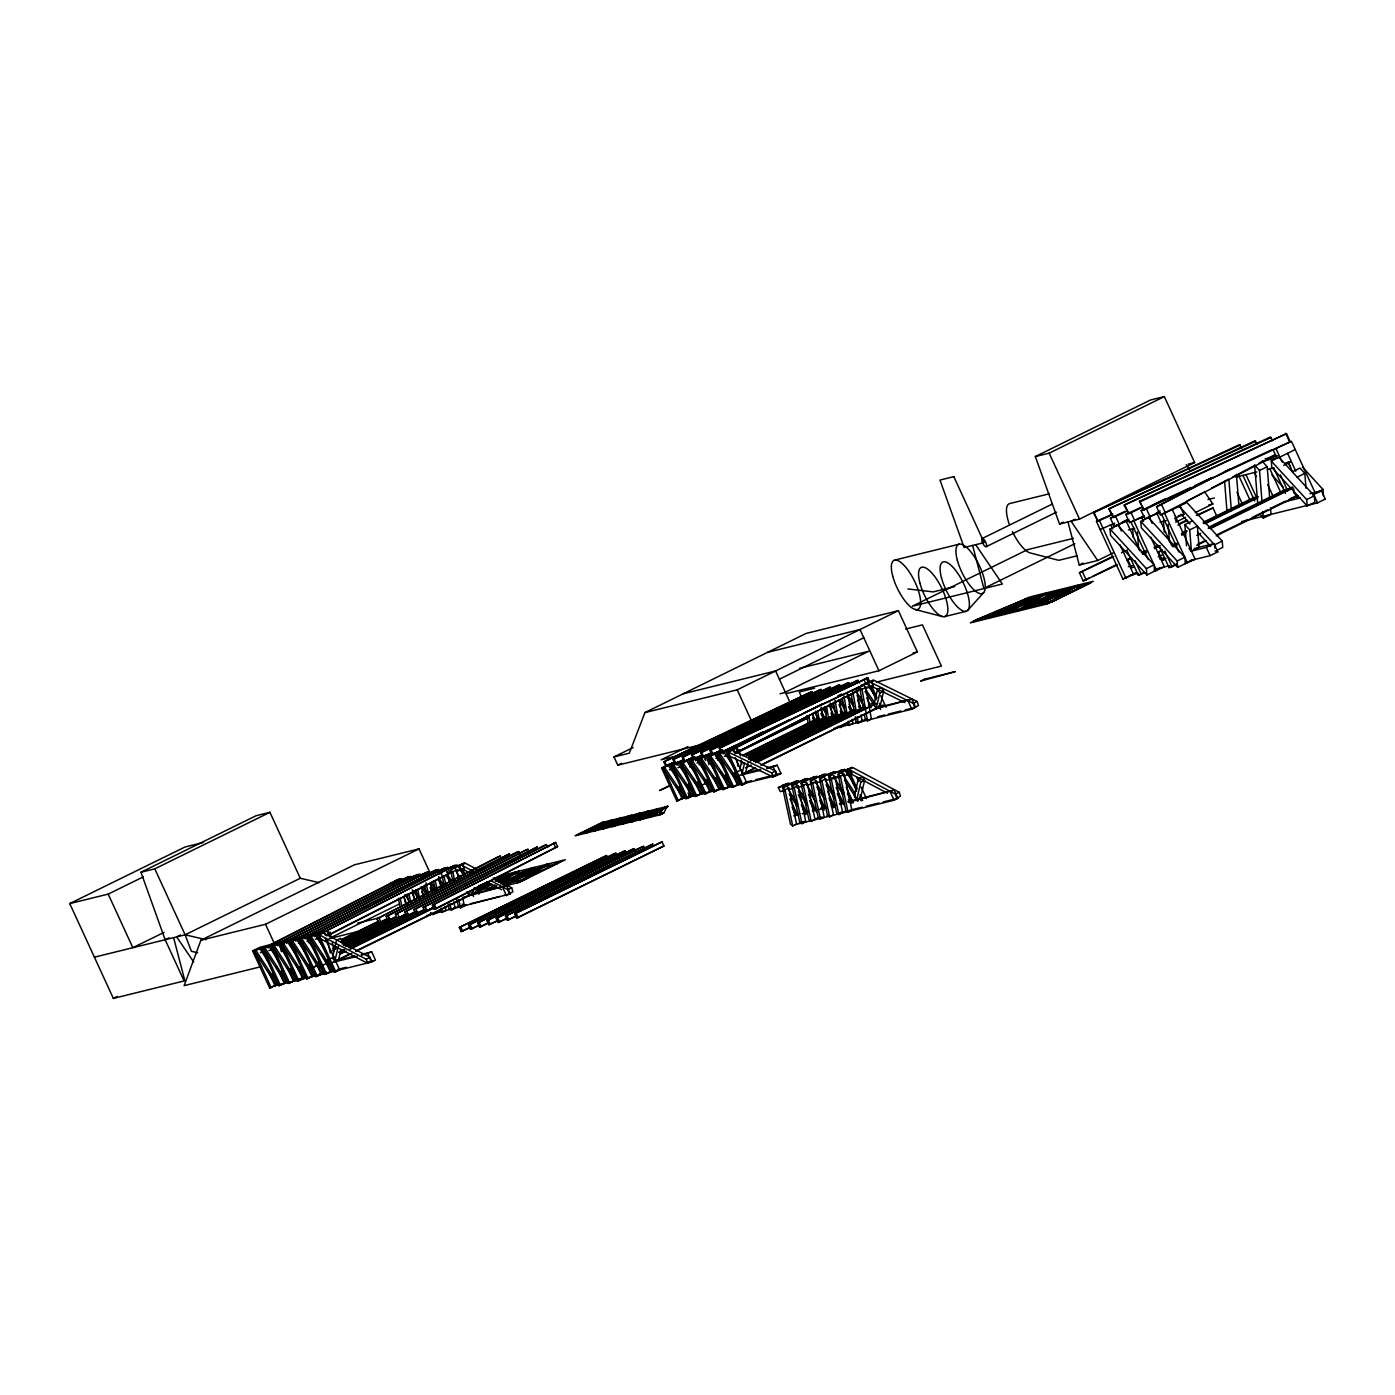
<?xml version="1.0" encoding="UTF-8"?>
<svg xmlns="http://www.w3.org/2000/svg" width="1395" height="1395" viewBox="0 0 1395 1395"><rect width="100%" height="100%" fill="white"/><g stroke="black" fill="none" stroke-linecap="round" stroke-linejoin="round"><path stroke-width="1.5" d="M664.473 767.337L663.968 769.534L683.533 798.219L684.038 796.004L664.473 767.337L668.31 765.436L676.871 777.991M673.698 765.053L673.192 767.267L692.774 795.935L693.28 793.72L673.698 765.053L677.534 763.17L688.555 779.299M677.028 765.384L677.534 763.17M696.558 775.236L686.758 760.885L682.922 762.786L682.417 765.001L701.999 793.668L705.835 791.785M692.147 760.502L691.641 762.716L711.223 791.383L711.729 789.169L692.147 760.502L695.983 758.618L707.003 774.748M695.477 760.833L695.983 758.618M701.389 758.235L700.883 760.449L720.448 789.117L720.953 786.902L701.389 758.235L705.225 756.352L715.007 770.685M704.719 758.566L705.225 756.352M701.999 793.668L702.505 791.453L682.922 762.786M710.613 755.95L710.107 758.165L729.672 786.832L730.178 784.618L710.613 755.95L714.449 754.067L723.011 766.605M719.837 753.684L719.332 755.898L738.897 784.565L739.402 782.351L719.837 753.684L723.674 751.8L734.677 767.913M723.168 754.015L723.674 751.8M332.864 955.871L336.526 940.23L340.38 938.329L342.751 941.852M350.319 953.709L334.8 961.329L338.462 945.688M338.636 959.446L340.921 949.664M355.742 951.425L476.305 892.225L469.121 895.381L470.045 891.457M472.957 893.497L474.335 887.621M739.96 768.889L741.756 761.217M744.599 762.803L741.896 774.33L755.48 767.651M745.732 772.446L747.982 762.838M877.438 689.496L873.845 704.859L876.217 708.364L879.827 693.001L877.438 689.496L881.274 687.613L883.663 691.118L880.053 706.48L763.257 763.832M858.413 778.706L854.298 796.318L856.687 799.823L860.523 797.94L864.638 780.328L862.25 776.823L858.413 778.706L860.802 782.211L856.687 799.823M255.791 950.204L255.128 952.175L276.437 985.219L277.099 983.248L255.791 950.204L259.627 948.321L269.723 963.98M265.015 947.937L264.352 949.908L285.661 982.952L286.324 980.981L265.015 947.937L268.851 946.054L280.081 963.439M268.189 948.025L268.851 946.054M288.172 959.429L278.093 943.77L274.24 945.653L273.577 947.624L294.886 980.668L298.722 978.784M277.413 945.74L278.093 943.77M283.481 943.386L282.801 945.357L304.11 978.401L304.79 976.43L283.481 943.386L287.318 941.503L299.646 960.632M286.638 943.473L287.318 941.503M292.706 941.119L292.043 943.09L313.352 976.134L314.014 974.163L292.706 941.119L296.542 939.219L307.754 956.621M295.88 941.189L296.542 939.219M315.863 952.611L305.767 936.952L301.93 938.835L301.268 940.805L322.576 973.85L326.413 971.966M305.104 938.922L305.767 936.952M294.886 980.668L295.566 978.697L274.24 945.653M311.155 936.568L310.492 938.539L331.801 971.583L332.463 969.612L311.155 936.568L314.991 934.685L326.221 952.07M314.328 936.638L314.991 934.685M322.576 973.85L323.239 971.879L301.93 938.835M397.122 882.46L397.784 880.489L401.62 878.588L400.958 880.559M406.346 880.175L407.026 878.205L410.862 876.322L410.182 878.292L404.341 881.291M415.57 877.908L416.251 875.938L420.087 874.037L419.407 876.008L413.565 879.007M424.812 875.624L425.475 873.654L429.311 871.77L428.649 873.741L422.807 876.74M434.037 873.357L434.699 871.387L438.536 869.503L437.873 871.474L432.031 874.456M443.261 871.073L443.924 869.102L447.76 867.219L447.097 869.19L441.256 872.189L443.994 884.918M452.486 868.806L453.148 866.836L457.002 864.952L456.322 866.923L450.48 869.905L452.765 880.524M784.688 786.902L785.35 784.932L789.186 783.048L788.524 785.001M794.575 782.647L793.912 784.618L797.748 782.734L798.411 780.764L794.575 782.647L805.787 800.033M812.361 780.067L813.023 778.096L816.877 776.213L816.197 778.183M830.827 775.515L831.49 773.545L835.326 771.662L834.663 773.632M844.55 769.395L840.714 771.278L840.052 773.248L843.888 771.365L844.55 769.395L854.647 785.036M429.782 872.311L419.006 848.875L354.417 864.813L200.915 940.195L184.14 985.637L261.632 966.526M786.693 693.489L878.972 670.751L917.352 651.901L898.397 610.679L806.118 633.435L644.926 712.583L629.337 753.143L613.957 756.944L617.758 765.175L705.835 743.465M667.281 806.449L663.601 813.093L659.469 814.942L663.166 808.315L667.281 806.449L631.586 821.829M967.781 610.295L983.632 592.613M495.016 884.796L486.314 890.481L493.917 887.29M498.486 882.512L510.657 874.543L518.26 871.352L500.875 882.739M587.086 832.135L585.447 833.199L620.967 817.871M588.603 831.769L603.093 822.283L584.801 833.373L621.542 817.732L607.052 827.218M608.516 821.603L594.026 831.106L630.191 815.587M597.827 829.502L612.318 820.016L576.222 835.483L610.121 821.202M617.741 819.336L603.25 828.822L639.416 813.32M626.965 817.051L612.475 826.555L648.658 811.036M613.137 826.381L649.233 810.913L634.725 820.399M616.276 824.951L630.767 815.465L596.31 829.868M636.207 814.785L621.699 824.271L657.882 808.769M622.362 824.096L658.457 808.629L643.967 818.115M625.501 822.666L640.009 813.18L605.535 827.584M645.432 812.5L630.924 822.004L667.682 806.362L649.39 817.453L663.88 807.949M654.656 810.233L640.165 819.719L659.643 811.628M640.828 819.545L661.265 810.565M1039.467 596.188L1016.467 611.237L1077.829 585.394L1054.829 600.443L1047.226 603.651L1070.227 588.603M1024.069 608.028L1047.07 592.98L989.508 617.218L1031.725 596.485L1093.244 581.314L1047.192 603.93L970.292 622.902L977.965 619.118L1054.864 600.164M1051.028 602.047L1075.65 585.935L1021.89 608.569M1128.904 519.603L1114.204 526.473L1110.403 518.242L1114.187 516.237M1110.403 518.242L1125.102 511.372M1144.284 515.819L1129.584 522.689L1125.782 514.441L1129.566 512.453M1125.782 514.441L1140.482 507.588M1159.663 512.035L1144.964 518.888L1141.162 510.657L1144.946 508.652M1141.162 510.657L1165.348 498.8M1121.789 522.48L1127.491 519.481M1275.588 455.328L1160.344 515.104L1156.542 506.856L1211.54 477.91M1156.542 506.856L1230.041 469.051M1156.35 512.907L1160.134 510.901M1186.901 501.119L1202.072 493.132M1211.557 488.145L1228.629 479.148M1232.43 477.16L1255.186 465.18M1258.987 463.175L1262.771 461.187M1266.573 459.182L1274.158 455.189M392.64 882.651L269.322 945.374L390.53 883.314L392.64 882.651L393.913 885.406M411.106 878.1L287.788 940.823L408.979 878.763L411.106 878.1L412.362 880.855M420.331 875.833L297.013 938.539L418.221 876.496L420.331 875.833L421.604 878.571M306.237 936.272L429.555 873.549L306.237 936.272L308.138 940.387L310.248 939.724M438.78 871.282L315.462 933.987L436.67 871.945L438.78 871.282L440.053 874.02M448.004 868.998L324.686 931.721L448.004 868.998L449.905 873.13L328.714 935.173L326.814 931.04M326.604 935.836L449.905 873.13M684.091 759.525L678.319 762.472L684.282 759.839M388.699 918.328L378.882 922.949L376.981 918.817L498.189 856.774L500.299 856.111L501.572 858.849M376.981 918.817L500.299 856.111M687.561 760.205L691.397 758.235M693.507 757.555L689.671 759.525L690.943 762.28M386.206 916.55L509.524 853.827L386.206 916.55L388.106 920.665L396.006 917.038M700.796 761.374L698.686 762.036L696.785 757.921L702.557 754.974M702.749 755.288L696.785 757.921M407.148 913.777L397.348 918.398L395.43 914.266L516.638 852.223L518.748 851.56L520.021 854.298M378.882 922.949L386.589 919.009M395.43 914.266L518.748 851.56M709.863 753.684L706.01 755.654L711.973 753.004M416.373 911.51L406.573 916.114L404.672 911.999L525.863 849.956L527.99 849.293L529.246 852.031M388.106 920.665L395.814 916.724M404.672 911.999L527.99 849.293M719.245 756.822L717.135 757.485L715.234 753.37L719.088 751.399M715.234 753.37L721.198 750.737M413.897 909.714L537.214 847.009L413.897 909.714L415.797 913.847L425.597 909.226M397.348 918.398L405.038 914.457M734.084 746.168L724.458 751.103L763.135 731.712M434.839 906.959L425.022 911.563L423.121 907.447L544.329 845.405L546.439 844.742L547.712 847.48M406.573 916.114L416.181 911.197M423.121 907.447L546.439 844.742M789.483 720.256L733.7 748.819L822.387 703.83M837.767 695.966L841.621 693.995M432.345 905.163L555.663 842.458L557.564 846.573L436.356 908.616L434.246 909.296L432.345 905.163L555.663 842.458M415.797 913.847L423.487 909.906M425.022 911.563L432.712 907.622M858.919 690.229L735.601 752.934L858.919 690.229L857.646 687.491M434.246 909.296L557.564 846.573M319.071 882.634L300.274 878.257L269.933 812.308L256.087 815.726L140.965 872.259L165.151 939.724L184.105 980.947L113.361 998.401L69.75 903.576L184.89 847.044L203.095 842.563M140.965 872.259L154.793 868.841L269.933 812.308M69.75 903.576L108.2 894.108L143.319 876.862M1035.334 456.549L1150.474 400.016L1164.319 396.599L1194.643 462.565L1079.521 519.097L1059.52 524.032L1035.334 456.549L1049.179 453.148L1164.319 396.599M164.069 932.366L132.839 947.693L108.2 894.108M165.151 939.724L169.039 937.806M982.132 538.54L1052.388 504.031M180.583 934.964L176.677 936.882L193.643 961.905M94.407 957.179L185.134 934.807L300.274 878.257M986.16 546.7A4.551 1.552 63.8 0 0 984.382 539.987A4.551 1.552 63.8 0 0 981.958 541.155A4.551 1.552 63.8 0 0 986.16 546.7L1056.434 512.174M1059.52 524.032L1063.426 522.114M1074.952 519.271L1071.064 521.189L1097.708 560.511L1113.315 552.838M644.926 712.583L737.205 689.827L898.397 610.679M113.361 998.401L117.267 996.483M200.915 940.195L265.503 924.275L419.006 848.875M613.957 756.944L633.156 747.511M1120.011 544.817L1133.664 574.496L1122.923 579.03L1096.383 521.311L1112.879 513.953M779.369 679.225L863.801 637.759M617.758 765.175L621.595 763.292M1114.762 523.142L1100.167 529.559M1074.847 543.719L983.126 588.76L912.382 606.197L1027.522 549.665L1073.296 538.383M1161.355 567.66L1146.899 574.984L1110.559 535.366L1110.054 529.001L1117.726 525.217L1154.066 564.853L1154.572 571.218M1115.547 525.758L1126.306 521.242L1139.942 550.92M267.875 970.135L275.042 985.742L269.671 988.009L252.617 950.937L260.29 947.135L327.86 930.604L329.761 934.72M252.617 950.937L327.86 930.604M1276.826 457.839L1273.025 449.608L1291.456 441.308L1315.258 493.08M261.841 948.652L267.23 946.403L261.841 948.652L278.895 985.724L284.266 983.475L276.193 965.915M268.503 945.74L272.339 943.857M395.116 883.558L398.953 881.675M1148.225 559.569L1130.926 521.974L1141.685 517.44L1143.499 521.399M271.066 946.385L276.454 944.119L271.066 946.385L288.12 983.458L293.508 981.191L287.213 967.537M277.727 943.456L281.563 941.573M1269.119 457.874L1274.873 455.049M280.308 944.119L285.679 941.852L280.308 944.119L297.344 981.191L302.732 978.924L295.548 963.317M1140.796 521.416L1148.486 517.65L1184.826 557.268L1185.332 563.632L1177.659 567.399L1141.319 527.781L1140.796 521.416L1177.153 561.034L1177.659 567.399M1146.306 518.173L1157.048 513.656L1171.626 545.306M1272.188 457.107L1276.024 455.223M286.952 941.189L290.788 939.306M289.532 941.834L294.903 939.567L289.532 941.834L306.586 978.906L311.957 976.639L304.773 961.033M296.176 938.905L300.03 937.021M687.927 746.639L661.056 759.822L676.436 756.038L695.617 746.604M1271.316 461.082L1278.988 457.316L1314.334 495.835L1314.84 502.2L1307.167 505.966L1271.822 467.447L1271.316 461.082L1306.662 499.602L1307.167 505.966M1178.984 551.984L1161.686 514.389L1180.118 506.089L1183.902 514.336L1174.66 518.487M1295.24 449.556L1279.895 457.089L1261.516 461.623M298.757 939.567L304.127 937.3L298.757 939.567L315.811 976.639L321.181 974.373L313.997 958.766M305.418 936.638L309.254 934.755M307.981 937.283L313.352 935.016L307.981 937.283L325.035 974.355L330.406 972.088L322.332 954.529M314.642 934.354L318.478 932.47M1262.109 502.967L1259.528 470.481L1267.201 466.715L1262.335 461.414M317.206 935.016L322.594 932.749L317.206 935.016L334.259 972.088L335.794 971.705L339.63 969.821L325.279 938.591M459.217 865.284L464.587 863.017L459.217 865.284L463.698 875.031M323.867 932.087L327.703 930.203M456.322 871.561L464.256 868.667L462.373 864.551L394.611 881.169L399.999 878.937L398.447 879.321L390.774 883.052L458.536 866.434L465.337 863.209L476.462 869.102M661.596 768.017L670.821 763.867L661.596 768.017L676.767 800.992L682.155 798.725L675.895 785.158M450.48 869.905L452.782 871.77L456.636 869.887L458.449 878.379M670.838 765.733L676.209 763.483L670.838 765.733L686.009 798.725L691.379 796.458L685.137 782.874M1067.977 521.939L1079.259 565.062L1083.148 563.144M677.708 762.995L681.545 761.112M1283.679 465.337L1291.369 461.571L1285.58 462.983M680.062 763.466L685.433 761.199L680.062 763.466L695.233 796.44L700.604 794.173L693.472 778.654M689.287 761.199L694.658 758.932L689.287 761.199L704.458 794.173L709.828 791.907L703.586 778.323M1175.758 522.183L1185.523 517.388M1195.271 512.593L1212.848 503.979L1204.356 491.458M329.203 938.469L399.162 904.117M696.175 758.444L700.011 756.561M712.81 776.056L719.053 789.622L713.682 791.889L698.511 758.915L703.882 756.648L705.678 760.537M698.511 758.915L703.882 756.648M705.399 756.177L709.235 754.294M987.974 617.601L1026.354 598.751L1090.942 582.831L1052.562 601.663L974.128 621.002L1027.888 598.368M1117.465 564.905L1083.217 580.965L1079.434 572.735L1112.53 556.466M1178.758 523.962L1186.552 520.126M1196.282 515.348L1212.987 507.885L1216.789 516.133L1203.153 522.829M991.043 616.834L1029.423 597.984M1079.434 572.735L1113.663 556.675M1121.458 552.838L1127.3 549.979M1177.938 525.113L1187.668 520.318M1197.416 515.54L1212.987 507.885M867.829 677.865L862.459 680.115L867.829 677.865L869.73 681.981L868.196 682.364M707.736 756.648L713.124 754.381L707.736 756.648L722.906 789.622L728.295 787.355L721.145 771.836M714.624 753.893L718.46 752.01M716.978 754.364L722.348 752.097L716.978 754.364L732.131 787.338L737.519 785.071L732.166 773.44M1186.535 545.794L1184.861 524.607L1192.533 520.823M1292.311 471.824L1299.983 468.057L1304.848 473.358L1306.016 488.18M1003.354 613.8L1041.734 594.95M341.67 939.376L378.62 921.223M723.848 751.626L727.684 749.743M1004.888 613.434L1043.268 594.584M1006.423 613.05L1044.803 594.2M341.269 939.951L378.219 921.799M726.202 752.097L731.573 749.83L726.202 752.097L741.373 785.071L742.907 784.688L746.743 782.804L735.148 757.59M865.894 683.864L873.566 680.097L864.359 684.247L865.894 683.864L863.993 679.749M341.182 941.869L387.845 918.956M733.072 749.342L736.909 747.458M863.697 710.299L859.704 687.16L863.54 685.276L865.894 687.421L871.352 718.983L867.516 720.866L865.144 718.721L864.429 714.502M666.984 765.75L665.45 766.134L736.874 747.703L738.757 751.835M861.36 685.05L871.369 681.667L873.27 685.782L865.318 688.677M340.764 942.445L389.379 918.573M1018.734 610.016L1057.114 591.166M1020.268 609.632L1058.648 590.783M1021.803 609.249L1060.183 590.416M342.629 943.421L389.292 920.491M332.498 948.757L336.387 946.856M342.228 943.996L396.668 917.247M859.704 687.16L862.058 689.304L865.894 687.421M1083.217 580.965L1089.059 578.105M1092.965 576.187L1116.331 564.713M1134.501 566.98L1131.432 567.748L1127.631 559.5L1131.537 557.582M1141.267 552.804L1145.173 550.885M1182.175 532.716L1186.064 530.815M1203.589 522.201L1254.227 497.335M332.411 950.692L336.3 948.774M344.077 944.956L404.358 915.364M1127.195 560.127L1131.083 558.227M1034.113 606.215L1072.493 587.382M1142.4 552.995L1146.289 551.095M1154.083 547.258L1157.972 545.358M1181.356 533.866L1187.197 531.007M1191.4 551.077L1189.708 529.891L1197.381 526.124L1199.072 547.311L1191.4 551.077L1188.976 548.427M1204.722 522.393L1255.36 497.527M1297.176 477.125L1304.848 473.358M343.676 945.531L407.846 914.021M671.187 784.81L659.539 790.529L670.786 785.385M739.158 751.434L809.083 717.1M1035.648 605.848L1074.028 586.999M734.921 753.718L808.681 717.675M1037.182 605.465L1075.562 586.615M1155.217 547.468L1159.105 545.55M1182.472 534.076L1186.378 532.158M1203.902 523.543L1258.429 496.777M1142.714 554.356L1146.603 552.437M1154.397 548.619L1160.239 545.741M1181.652 535.227L1185.558 533.308M1205.036 523.753L1257.61 497.928M345.524 946.507L415.536 912.121M347.059 946.124L417.07 911.755M1049.493 602.431L1087.856 583.581M339.194 951.861L343.083 949.96M348.924 947.083L416.983 913.673M338.793 952.436L344.617 949.576M348.506 947.658L424.342 910.429M576.676 835.361L603.547 822.178M742.942 755.218L818.778 717.989M269.671 988.009L277.343 984.242M584.365 833.46L611.237 820.277M742.541 755.794L818.377 718.564M340.642 953.413L344.53 951.495M350.372 948.635L433.984 907.57M334.416 956.848L327.04 960.091L328.941 964.224L351.854 953.326M340.24 953.988L346.082 951.128M349.971 949.21L435.519 907.203M585.9 833.094L612.771 819.894M1165.261 559.395L1162.192 560.162L1158.391 551.914L1162.297 549.996M1172.027 545.218L1175.933 543.3M1209.029 527.048L1286.94 488.791M317.851 965.514L310.475 968.775L308.574 964.643L310.126 964.259M475.765 887.935L487.273 882.268M494.963 878.501L500.718 875.676L565.306 859.756L519.254 882.372L470.865 894.457M1173.16 545.41L1177.049 543.509M1208.209 528.199L1291.962 487.082M476.916 888.109L488.442 882.46M494.196 879.635L503.787 874.927M746.342 755.811L826.067 716.664M1172.341 546.578L1176.229 544.66M1209.343 528.409L1293.078 487.273M278.895 985.724L284.266 983.475M593.59 831.193L620.461 817.993M747.877 755.427L825.648 717.239M595.142 830.81L621.996 817.627M1173.474 546.77L1177.363 544.852M1196.84 535.296L1200.729 533.378M1210.476 528.6L1292.258 488.424M327.075 963.247L319.699 966.491L317.816 962.376L319.35 961.992M749.725 756.404L837.227 713.438M288.12 983.458L293.508 981.191M602.814 828.926L629.686 815.726M836.826 714.013L749.324 756.979L746.953 753.579M879.827 693.001L883.663 691.118M475.8 891.667L491.145 884.134M496.899 881.309L516.098 871.892M604.366 828.543L631.22 815.343M1158.181 556.867L1162.087 554.948M356.161 950.849L466.994 896.427M476.95 891.858L492.295 884.325M498.067 881.5L519.167 871.125M749.237 758.897L846.451 711.154M297.344 981.191L302.732 978.924M436.705 912.783L432.868 914.667L430.567 912.801M612.056 826.642L638.91 813.442M748.836 759.473L846.05 711.729M613.591 826.258L640.444 813.076M485.425 890.707L495.016 885.999M500.77 883.174L531.478 868.091M750.684 760.449L853.74 709.828M306.586 978.906L311.957 976.639M439.791 910.534L442.093 912.4L445.947 910.499L445.022 906.262M621.281 824.375L648.134 811.175M750.283 761.025L855.274 709.462M488.494 889.958L496.167 886.174M501.921 883.349L534.547 867.341M622.815 823.992L649.686 810.791M706.498 783.066L699.122 786.309L697.221 782.176L698.773 781.81M1122.923 579.03L1136.35 572.421M1162.192 560.162L1166.081 558.244M754.085 761.025L864.917 706.602M315.811 976.639L321.181 974.373M448.109 904.012L449.016 908.25L451.335 910.115L455.171 908.232L453.793 901.868M630.505 822.091L657.376 808.908M753.666 761.6L864.516 707.178M868.405 705.277L872.293 703.359M1146.899 574.984L1146.394 568.619L1154.066 564.853M632.04 821.707L658.911 808.525M1197.555 544.294L1205.35 540.475M1217.033 534.738L1248.194 519.428M1252.082 517.51L1267.671 509.872M1271.56 507.954L1285.196 501.258M1289.085 499.34L1296.879 495.521M504.641 885.04L546.857 864.307M676.767 800.992L684.457 797.225M1196.736 545.445L1206.466 540.667M1216.213 535.889L1298.013 495.713M505.792 885.215L549.926 863.54M755.532 762.577L876.095 703.376M456.88 899.618L458.24 905.983L460.559 907.849L464.395 905.948L462.565 897.473M639.73 819.824L666.601 806.624M741.512 769.831L734.136 773.074L736.037 777.207L755.079 768.226M745.401 767.93L751.225 765.07M757.067 762.193L875.676 703.952M641.264 819.44L668.135 806.24L602.012 822.544L575.141 835.744L660.131 814.785L663.968 812.901L578.977 833.861M1127.369 551.478L1138.303 575.228L1144.057 572.403M361.601 955.296L371.698 951.861L375.482 960.109L371.645 961.992L273.507 986.125L275.042 985.742M462.826 897.386L506.559 885.633L510.361 893.881L426.73 915.486M1138.303 575.228L1145.208 572.578M686.009 798.725L689.845 796.841L688.049 792.953M334.259 972.088L339.63 969.821M516.185 883.122L562.237 860.506M695.233 796.44L699.069 794.557M1260.888 515.487L1263.312 518.138L1270.985 514.354L1270.461 507.867M507.867 889.696L511.703 887.813L512.924 891.806L509.088 893.689L507.867 889.696L491.179 880.838M1153.682 571.444L1164.424 566.911L1150.77 537.232M760.903 765.367L883.401 705.207L881.867 705.591M1177.153 561.034L1184.826 557.268M1315.311 493.185L1322.983 489.418L1302.634 467.238M1190.685 551.252L1206.326 547.398L1213.999 543.631L1217.8 551.879L1210.11 555.646L1190.319 560.528M1312.695 494.894L1321.466 490.866L1325.25 499.114L1317.577 502.88L1241.672 521.591M704.458 794.173L708.294 792.29M839.825 727.684L843.679 725.801M1214.557 544.835L1222.229 541.068L1186.883 502.549L1179.211 506.315L1214.557 544.835L1214.801 548.026M1306.662 499.602L1314.334 495.835M1159.053 545.881L1169.062 567.643L1176.735 563.876M713.682 791.889L717.518 790.006M846.695 723.273L849.067 725.417L852.903 723.534L852.171 719.314M1169.062 567.643L1175.968 565.01M722.906 789.622L726.743 787.739M855.205 716.786L855.92 720.988L858.291 723.133L862.127 721.25L861.029 714.938M1192.115 560.092L1184.442 563.859L1195.184 559.325L1172.428 509.855L1170.858 510.239M732.131 787.338L735.985 785.455M767.023 768.662L777.154 765.227L780.956 773.475L777.102 775.358L680.603 799.108M872.224 709.811L911.859 699.087L915.661 707.335L905.128 709.933M1215.062 551.199L1222.735 547.433L1222.229 541.068M741.373 785.071L745.209 783.188M917.212 701.511L874.386 680.481L870.55 682.364L913.376 703.394L917.212 701.511L918.485 705.521L911.824 709.218L833.896 728.469M459.304 927.483L606.668 855.484L459.304 927.483L461.187 931.598L470.516 927.413M479.74 925.129L470.429 929.332L468.528 925.216L614.358 853.6L615.892 853.217L617.165 855.955M468.528 925.216L615.892 853.217M488.965 922.862L479.653 927.047L477.753 922.932L623.582 851.316L625.134 850.933L626.39 853.688M477.753 922.932L625.134 850.933M461.187 931.598L470.917 926.838M498.189 920.578L488.878 924.78L486.977 920.665L632.824 849.049L634.359 848.666L635.614 851.403M486.977 920.665L634.359 848.666M470.429 929.332L478.206 925.513M507.414 918.311L498.102 922.513L496.201 918.381L642.049 846.765L643.583 846.381L644.839 849.136M496.201 918.381L643.583 846.381M479.653 927.047L487.43 923.228M505.443 916.114L652.808 844.114L505.443 916.114L507.327 920.229L516.656 916.027M488.878 924.78L498.608 920.002M514.668 913.83L662.032 841.83L663.933 845.963L518.103 917.579L516.568 917.962L514.668 913.83L662.032 841.83M498.102 922.513L505.879 918.677M507.327 920.229L517.057 915.451M784.321 790.616L780.223 791.628L778.323 787.512L787.547 783.38L782.176 785.647L784.862 791.506M516.568 917.962L663.933 845.963M782.682 788.001L786.518 786.117L788.82 787.983L796.58 824.044L792.744 825.945L790.442 824.079L782.682 788.001L784.984 789.866L792.744 825.945M791.907 785.734L795.743 783.85L798.045 785.699L805.822 821.777L801.968 823.66L799.666 821.794L791.907 785.734L794.208 787.582L801.968 823.66M784.984 789.866L788.82 787.983M801.131 783.449L804.967 781.566L807.269 783.432L815.046 819.493L811.21 821.393L808.891 819.528L801.131 783.449L803.433 785.315L811.21 821.393M794.208 787.582L798.045 785.699M810.356 781.183L814.192 779.299L816.511 781.148L824.271 817.226L820.434 819.109L818.133 817.243L810.356 781.183L812.657 783.031L820.434 819.109M803.433 785.315L807.269 783.432M828.316 774.277L833.687 772.01L828.316 774.277L831.001 780.119M819.58 778.898L823.416 777.015L825.735 778.881L833.495 814.942L829.659 816.842L827.357 814.976L819.58 778.898L821.899 780.764L829.659 816.842M812.657 783.031L816.511 781.148M828.822 776.631L832.658 774.748L834.96 776.596L842.719 812.675L838.883 814.558L836.581 812.692L828.822 776.631L831.124 778.497L838.883 814.558M821.899 780.764L825.735 778.881M846.765 769.726L852.136 767.459L846.765 769.726L856.635 791.192M838.046 774.347L841.882 772.464L844.184 774.33L851.944 810.408L848.108 812.291L845.806 810.425L838.046 774.347L840.348 776.213L848.108 812.291M778.323 787.512L849.921 768.994L851.822 773.109L843.87 776.004M831.124 778.497L834.96 776.596M840.348 776.213L844.184 774.33M860.802 782.211L864.638 780.328M848.282 802.352L894.125 790.076L897.909 798.324L894.073 800.207L795.394 824.602M895.433 794.139L899.269 792.255L900.49 796.249L896.654 798.132L895.433 794.139L849.067 769.534L852.903 767.651L899.269 792.255M319.385 934.877L323.239 932.993L370.094 957.354L371.314 961.347L367.478 963.23L320.623 938.87L319.385 934.877L366.257 959.237L367.478 963.23M728.452 752.149L732.288 750.266L775.585 771.051L776.875 775.079L773.022 776.963L729.725 756.16L728.452 752.149L771.749 772.935L773.022 776.963M366.257 959.237L370.094 957.354M771.749 772.935L775.585 771.051M674.517 762.176L665.764 765.977L663.88 761.844L811.262 691.728L813.407 694.414M663.88 761.844L812.152 691.658M683.742 759.891L674.988 763.693L673.105 759.577L820.487 689.461L822.631 692.147M673.105 759.577L821.376 689.392M694.937 756.683L684.23 761.426L682.329 757.293L829.711 687.177L831.873 689.862M682.329 757.293L830.6 687.107M665.764 765.977L673.628 762.228M702.191 755.34L693.454 759.142L691.554 755.026L838.936 684.91L841.098 687.595M691.554 755.026L839.825 684.84M676.959 762.769L682.852 759.961M711.433 753.073L702.679 756.875L700.778 752.759L848.177 682.626L850.322 685.311M700.778 752.759L849.049 682.573M684.23 761.426L694.047 756.753M722.61 749.865L711.903 754.59L710.003 750.475L857.402 680.359L859.547 683.044M710.003 750.475L858.291 680.289M695.408 758.217L701.319 755.41M719.245 748.208L867.516 678.022L869.399 682.138L722.017 752.254L719.245 748.208L867.516 678.022M702.679 756.875L712.496 752.201M711.903 754.59L721.738 749.917M723.098 751.382L789.919 719.593M803.677 713.054L869.399 682.138M1111.798 514.86L1097.97 521.294L1093.384 512.697L1239.545 444.639L1241.864 448.283M1093.384 512.697L1240.347 444.988M1127.177 511.058L1113.35 517.51L1108.763 508.913L1254.925 440.837L1257.244 444.499M1108.763 508.913L1255.727 441.204M1142.557 507.274L1128.729 513.709L1124.143 505.112L1270.304 437.053L1272.624 440.698M1124.143 505.112L1271.107 437.402M1139.506 501.328L1286.486 433.618L1290.288 441.849L1144.109 509.925L1139.506 501.328L1144.109 509.925M1140.325 501.677L1286.486 433.618M1153.177 504.973L1190.72 487.5M1194.661 485.652L1212.447 477.369M1224.287 471.859L1271.699 449.783M1041.647 595.648L987.887 618.281L1044.89 593.52L1018.646 610.696L1072.389 588.062M493.708 878.78L501.607 875.45L494.405 879.251M478.607 885.912L486.506 882.582M475.782 889.016L489.523 883.227M495.399 880.751L516.987 871.666L496.079 881.221M476.462 889.487L490.186 883.715M496.725 885.563L487.587 890.167L495.434 886.871M500.648 883.907L547.747 864.08L503.299 883.558M689.461 764.32L691.571 763.658M280.465 947.205L282.575 946.542M1049.336 493.795L1009.736 503.56A27.29 9.312 63.8 0 0 1009.335 524.328M1188.296 464.117L1194.643 462.565M1264.986 458.885L1277.593 455.781M894.613 560.092L959.202 544.172M1235.9 477.107L1256.895 471.928M1267.41 469.348L1273.705 467.796M1178.531 506.472L1180.118 506.089M1207.983 499.532L1214.33 497.98M1109.949 525.27L1114.152 524.224M1122.539 522.166L1128.851 520.614M1139.349 518.016L1143.551 516.987M1156.159 513.866L1160.361 512.837M1208.733 504.99L1212.848 503.979M1178.13 515.766L1183.902 514.336M1128.433 529.891L1134.745 528.339M1159.943 522.114L1166.255 520.562M1291.282 498.311L1297.507 496.759M1309.975 493.69L1321.466 490.866M1283.592 502.078L1300.227 497.98M1077.324 555.751L1059.712 560.092A27.29 9.312 63.8 0 1 1057.532 560.023L1030.312 552.961A27.29 9.312 63.8 0 1 1012.369 531.582M954.738 586.58L933.203 591.899L907.883 588.952M1324.169 499.375L1325.25 499.114M1079.259 565.062L1097.708 560.511M1127.631 559.5L1130.717 558.732M1158.391 551.914L1161.477 551.164M767.738 652.267L860.017 629.529L878.972 670.751M1194.207 548.514L1213.999 543.631M1128.346 566.632L1132.496 565.603M1159.507 558.942L1163.674 557.913M944.572 616.625L966.107 611.324M1216.702 552.141L1217.8 551.879M905.686 629.005L922.461 624.873L941.416 666.095L876.409 682.12M1024.052 600.251L1085.572 585.08M1130.595 575.246L1138.372 573.328M1157.065 568.724L1169.533 565.655M683.306 693.733L775.585 670.978L790.023 702.4M799.527 668.327L868.736 651.256L784.304 692.722L780.101 693.751M913.15 652.93L917.352 651.901M814.593 688.188L799.213 691.972L801.497 696.925M876.06 707.928L911.859 699.087M837.227 726.708L838.761 726.342M855.676 722.157L857.227 721.79M860.889 720.849L867.219 719.297M877.751 716.699L884.901 714.955M888.266 714.1L900.908 710.979M671.169 768.366L672.721 767.982M680.307 786.344L678.772 786.728L680.673 790.86L682.207 790.477M689.548 784.077L687.997 784.461L689.897 788.576L691.432 788.192M707.997 779.526L706.463 779.91L708.346 784.025L709.898 783.641M717.222 777.259L715.687 777.625L717.588 781.758L719.122 781.374M726.446 774.975L724.912 775.358L726.812 779.474L728.347 779.107M743.587 773.493L760.38 769.36M766.675 767.808L777.154 765.227M741.844 774.87L760.728 770.214M688.642 796.196L694.937 794.644M745.279 782.246L751.574 780.712M755.776 779.665L780.956 773.475M598.159 824.428L664.299 808.123M494.615 879.059L557.634 863.522M475.503 891.283L496.289 886.156M502.531 884.604L526.926 878.606M795.429 814.471L799.631 813.442M803.834 812.396L808.036 811.367M812.239 810.321L816.424 809.292M820.626 808.246L826.939 806.694M831.124 805.647L835.326 804.619M839.528 803.572L843.731 802.543M847.933 801.497L894.125 790.076M357.504 923.194L380.416 917.526M793.703 815.848L797.905 814.802M802.09 813.756L808.403 812.204M812.587 811.175L827.287 807.531M831.49 806.502L835.692 805.456M839.895 804.427L844.097 803.38M331.504 938.05L362.909 930.291M430.131 913.725L431.665 913.341M448.58 909.174L450.114 908.79M453.654 907.901L466.261 904.78M470.464 903.733L499.863 896.479M504.048 895.433L510.361 893.881M799.23 822.719L805.525 821.167M816.023 818.569L822.318 817.017M826.904 815.901L828.438 815.517M839.127 812.849L845.422 811.297M849.625 810.268L862.215 807.147M866.417 806.101L879.007 802.997M883.209 801.951L897.909 798.324M273.211 973.361L271.676 973.745L273.559 977.86L275.111 977.494M282.435 971.094L280.901 971.478L282.801 975.593L284.336 975.21M291.66 968.81L290.125 969.194L292.026 973.309L293.56 972.943M300.884 966.543L299.35 966.927L301.25 971.042L302.785 970.658M315.322 965.724L319.49 964.695M336.195 960.597L354.993 955.976M361.253 954.424L371.698 951.861M334.451 961.957L357.416 956.307M298.234 979.098L306.586 977.058M319.106 973.972L323.291 972.943M337.904 969.351L346.256 967.293M367.129 962.166L373.407 960.614M328.871 972.472L330.406 972.088M867.254 682.661L871.369 681.667M865.057 687.805L873.27 685.782M855.048 691.188L861.221 689.688M669.286 764.251L684.073 760.624M688.293 759.595L736.874 747.703M669.443 769.744L673.68 768.697M677.9 767.668L682.12 766.64M696.907 763.013L701.127 761.984M707.474 760.432L711.694 759.403M715.914 758.374L720.134 757.328M724.371 756.299L728.591 755.27M782.159 785.612L849.921 768.994M835.396 777.154L839.494 776.143M847.707 774.12L851.822 773.109M456.043 870.689L464.256 868.667M788.437 789.605L792.534 788.611M796.65 787.6L802.805 786.082M806.92 785.071L811.018 784.077M815.133 783.066L821.289 781.549M825.404 780.537L839.773 777.015M448.109 873.584L452.207 872.572M260.447 952.628L264.684 951.599M268.904 950.553L273.124 949.524M298.478 943.334L302.698 942.288M306.917 941.259L311.137 940.23M315.357 939.184L319.594 938.155M154.793 868.841L185.134 934.807L206.024 939.655M197.637 952.715L191.359 951.268L185.134 934.807M915.172 609.493L942.392 616.555M871.823 686.375L904.919 702.627M850.287 773.528L887.377 793.214M493.167 877.978L511.703 887.813M461.501 865.092L472.643 871.003M462.739 869.085L470.15 873.008M486.838 881.884L501.677 889.748M454.317 868.021L456.636 869.887M462.094 904.1L464.395 905.948M1287.69 463.07L1290.602 466.244M1298.85 498.311L1294.002 493.01L1293.653 488.773M1271.874 474.806L1283.505 487.5M1259.528 470.481L1254.663 465.18L1257.767 504.17M1181.181 514.284L1190.022 523.91M1197.381 531.948L1210.651 546.387M1184.861 524.607L1189.708 529.891M1110.054 529.001L1146.394 568.619M869.347 687.439L876.688 698.197M865.51 689.322L875.293 703.655M865.005 691.536L874.787 705.87M856.268 691.606L862.389 700.552M857.001 695.599L864.342 706.358M847.044 693.873L853.165 702.836M847.759 697.884L853.88 706.829M840.261 699.732L845.161 706.899M838.534 700.15L844.655 709.113M832.257 703.795L834.716 707.387M830.531 704.213L836.651 713.176M824.253 707.858L826.712 711.45M822.527 708.294L826.206 713.665M814.523 712.357L818.202 717.727M466.732 891.876L469.121 895.381M332.411 957.824L334.8 961.329M1186.186 464.64L1189.83 470.01M975.698 544.695L1002.36 584.017L983.894 588.568L972.629 545.445M840.714 771.278L855.292 793.877M844.533 780.206L857.995 801.061M834.855 778.759L843.818 792.674M848.317 799.631L850.549 803.119M836.425 784.217L843.155 794.644M825.631 781.043L833.478 793.214M826.084 784.757L835.047 798.672M816.389 783.31L824.253 795.499M816.842 787.024L824.707 799.195M807.164 785.594L813.895 796.022M808.751 791.035L815.482 801.48M798.393 791.575L807.374 805.49M788.716 790.145L797.678 804.061M789.169 793.86L797.016 806.031M460.367 870.166L463.715 875.38M456.514 872.049L459.879 877.263M447.289 874.316L451.788 881.274M446.627 876.287L449.992 881.518M439.181 878.344L443.68 885.302M438.518 880.315L443 887.255M431.09 882.355L435.571 889.312M430.41 884.325L434.909 891.283M422.981 886.366L427.463 893.323M421.185 886.592L426.8 895.294M414.873 890.376L418.238 895.59M413.077 890.603L417.558 897.56M404.969 894.631L409.467 901.588M1161.756 504.99L1165.557 513.221M1146.376 508.774L1150.178 517.022M1130.996 512.575L1134.798 520.806M1115.616 516.359L1119.418 524.607M735.81 748.156L737.711 752.271M717.344 752.707L718.617 755.445M553.553 843.121L555.454 847.253M445.894 869.678L447.795 873.793M434.455 904.501L436.356 908.616M425.231 906.785L427.132 910.9M416.006 909.052L417.907 913.167M406.782 911.336L408.683 915.451M397.558 913.603L399.458 917.718M388.316 915.887L390.234 920.002M379.091 918.154L380.992 922.269M1285.684 433.27L1289.468 441.5M1313.776 494.632L1317.577 502.88M1287.568 453.323L1295.763 471.126M1288.126 461.989L1292.677 471.894M1276.094 448.841L1282.162 462.041M1280.383 474.928L1287.655 490.744M1273.67 467.761L1285.493 493.481M1269.938 468.999L1280.872 492.749M1267.724 484.64L1273.199 496.515M1254.558 472.8L1256.389 476.759M1245.979 474.596L1256.895 498.329M1242.91 475.346L1254.733 501.067M1238.272 474.614L1250.112 500.334M1236.981 492.226L1242.439 504.101M1206.326 547.398L1210.11 555.646M1164.755 513.622L1187.511 563.092M1149.375 517.423L1152.113 523.352M1164.86 551.06L1172.131 566.893M1133.995 521.207L1156.751 570.677M1124.945 505.478L1128.729 513.709M1118.616 525.008L1121.353 530.937M1135.007 560.616L1141.372 574.478M1109.566 509.262L1113.35 517.51M1110.926 525.026L1112.739 528.984M1099.452 520.544L1125.992 578.262M1094.186 513.046L1097.97 521.294M1049.179 453.148L1079.521 519.097M1082.503 571.967L1086.304 580.215M908.023 700.97L911.824 709.218M880.716 695.617L886.069 707.248M871.526 685.852L876.88 697.5M879.547 703.324L881.326 707.195M866.626 678.075L868.527 682.207M866.295 678.232L876.217 699.819M878.902 705.643L880.681 709.514M867.533 683.55L869.434 687.665M866.748 697.831L871.212 707.527M857.524 700.116L861.988 709.811M858.657 706.306L860.453 710.194M890.289 791.959L894.073 800.207M849.189 704.318L852.764 712.078M838.936 684.91L840.208 687.648M848.544 706.637L851.212 712.461M839.075 704.667L843.522 714.362M840.208 710.857L841.987 714.746M828.944 704.998L834.297 716.629M830.984 713.141L832.763 717.013M856.635 777.207L858.431 781.113M861.116 786.972L866.504 798.672M820.609 709.218L825.073 718.913M848.299 769.342L857.28 788.855M859.965 794.714L862.668 800.556M811.262 691.728L812.518 694.483M820.853 713.473L823.538 719.297M859.337 797.033L861.133 800.939M846.085 770.877L847.986 774.992M853.688 793.145L857.28 800.957M812.274 713.42L815.848 721.18M846.259 787.233L853.444 802.84M847.41 793.459L851.892 803.224M812.518 717.693L814.314 721.564M836.128 787.547L844.202 805.107M837.279 793.79L841.778 803.537M827.81 791.785L834.977 807.391M828.961 798.01L833.443 807.775M818.569 794.051L824.864 807.705M819.737 800.294L824.218 810.042M808.455 794.383L816.528 811.942M809.606 800.608L814.087 810.373M798.324 794.697L807.304 814.209M801.271 804.828L805.769 814.593M789.989 798.934L797.173 814.54M792.046 807.112L795.638 814.924M773.318 767.128L777.102 775.358M737.205 689.827L751.643 721.232M733.02 749.586L734.293 752.341M727.737 751.713L742.907 784.688M720.116 748.139L722.017 752.254M718.512 753.98L733.683 786.972M710.892 750.405L712.793 754.538M709.288 756.264L724.441 789.239M701.668 752.69L703.568 756.805M700.046 758.531L715.216 791.523M692.443 754.957L694.344 759.089M690.821 760.816L705.992 793.79M683.219 757.241L685.102 761.356M681.597 763.082L696.768 796.057M673.994 759.508L675.878 763.64M672.373 765.367L687.543 798.341M664.752 761.792L666.653 765.907M663.148 767.634L678.319 800.608M516.202 913.446L518.103 917.579M502.723 887.516L506.524 895.764M506.978 915.73L508.879 919.846M497.753 917.997L499.637 922.13M476.253 888.371L478.938 894.23M488.512 920.281L490.412 924.397M462.547 868.806L465.233 874.648M472.417 890.272L474.213 894.16M471.772 892.591L473.568 896.497M458.536 866.434L460.42 870.55M479.287 922.548L481.188 926.681M470.063 924.833L471.963 928.948M460.838 927.1L462.739 931.232M430.113 887.656L431.909 891.562M421.796 891.876L423.592 895.782M412.554 894.16L415.257 900.019M404.236 898.38L406.921 904.239M367.861 953.744L371.645 961.992M324.024 932.488L325.297 935.225M318.757 934.633L335.794 971.705M309.516 936.899L326.57 973.972M300.291 939.184L317.345 976.256M291.067 941.451L308.121 978.523M281.842 943.735L298.896 980.807M265.503 924.275L274.484 943.787M272.618 946.002L289.654 983.074M263.376 948.286L280.43 985.358M254.152 950.553L271.205 987.625M913.376 703.394L914.667 707.404M173.608 937.649L184.872 980.772M452.782 871.77L454.613 880.262M458.728 899.356L460.559 907.849M447.394 872.154L449.678 882.773M444.011 876.165L445.842 884.657M449.957 903.751L451.335 910.115M438.623 876.548L440.907 887.168M435.24 880.559L437.071 889.051M441.186 908.145L442.093 912.4M433.392 880.82L435.676 891.44M430.323 883.07L432.136 891.562M426.016 882.843L428.3 893.445M424.621 885.215L426.905 895.834M421.552 887.464L423.365 895.956M417.698 889.365L419.529 897.839M415.849 889.626L417.68 898.101M412.31 889.748L414.594 900.35M408.944 893.759L410.758 902.234M407.078 894.021L408.909 902.495M404.009 896.27L405.823 904.762M400.173 898.153L401.987 906.645M398.307 898.415L400.138 906.907M330.022 932.069L331.382 938.434M332.289 942.671L334.102 951.163M327.546 940.317L330.266 953.047M307.72 938.504L308.626 942.741M280.5 947.449L281.406 951.686M862.058 689.304L867.516 720.866M856.669 689.705L860.314 710.735M852.833 691.589L856.46 712.618M857.193 716.821L858.291 723.133M851.194 693.646L854.472 712.583M847.811 694.082L851.072 713.019M843.975 695.966L847.236 714.903M848.334 721.215L849.067 725.417M842.336 698.023L845.248 714.85M839.302 700.569L841.848 715.286M835.099 700.342L838.011 717.169M833.478 702.4L836.023 717.135M830.077 702.836L832.257 715.461M826.607 706.829L828.787 719.454M824.602 706.777L826.782 719.401M821.219 707.213L823.399 719.837M817.732 711.206L819.562 721.721M815.744 711.171L817.557 721.686M812.71 713.699L814.174 722.104M808.873 715.583L810.338 724.005M806.885 715.548L808.333 723.953M739.28 749.603L740.361 755.916M741.094 760.135L741.809 764.338M736.891 759.909L737.972 766.221M716.995 756.038L717.71 760.24M708.119 760.414L708.852 764.634M698.529 760.589L699.261 764.791M689.304 762.873L690.037 767.076M1322.983 489.418L1323.489 495.783M1267.201 466.715L1269.781 499.201M1262.789 511.634L1263.312 518.138M1236.441 474.3L1239.022 506.786M1228.925 480.229L1231.349 510.553M1224.601 481.432L1227.007 511.756M1175.427 516.272L1175.776 520.614M1168.103 524.38L1169.481 541.696M1163.413 521.242L1164.284 532.07M1137.343 531.966L1138.721 549.281M1132.653 528.827L1133.35 537.494M803.799 780.38L803.136 782.351L806.973 780.468L807.635 778.497L803.799 780.38M822.265 775.829L821.585 777.8L825.422 775.916L826.102 773.946L822.265 775.829M541.417 866.975L517.074 882.895L524.677 879.704L549.02 863.767L541.417 866.975M975.75 619.938L972.507 622.065L1029.51 597.304L975.75 619.938M399.755 881.047L278.564 943.09L401.865 880.385L399.755 881.047M407.689 877.036L403.852 878.937L409.223 876.67L407.689 877.036M416.913 874.77L413.077 876.653L418.448 874.386L416.913 874.77M426.138 872.503L422.301 874.386L427.672 872.119L426.138 872.503M435.362 870.218L431.526 872.102L436.897 869.835L435.362 870.218M444.587 867.952L440.75 869.835L446.138 867.568L444.587 867.952M453.828 865.667L449.975 867.55L455.363 865.284L453.828 865.667M924.484 679.225L920.648 681.109L955.244 671.64L924.484 679.225M795.237 781.496L791.401 783.38L796.772 781.113L795.237 781.496M804.462 779.212L800.625 781.095L806.014 778.828L804.462 779.212M813.703 776.945L809.85 778.828L815.238 776.562L813.703 776.945M822.928 774.661L819.092 776.544L824.462 774.277L822.928 774.661M841.377 770.11L837.541 771.993L842.911 769.726L841.377 770.11M953.831 476.654L939.986 480.072L964.172 547.538L984.155 542.603L953.831 476.654M919.933 583.127A27.29 9.312 63.8 0 0 945.2 616.398A27.29 9.312 63.8 0 0 934.458 576.152A27.29 9.312 63.8 0 0 919.933 583.127M941.468 577.826A27.29 9.312 63.8 0 0 966.735 611.097A27.29 9.312 63.8 0 0 955.993 570.834A27.29 9.312 63.8 0 0 941.468 577.826M892.713 576.065A27.29 9.312 63.8 0 0 917.98 609.336A27.29 9.312 63.8 0 0 907.238 569.09A27.29 9.312 63.8 0 0 892.713 576.065M957.301 560.145A27.29 9.312 63.8 0 0 982.586 593.416A27.29 9.312 63.8 0 0 971.844 553.152A27.29 9.312 63.8 0 0 957.301 560.145"/></g></svg>
